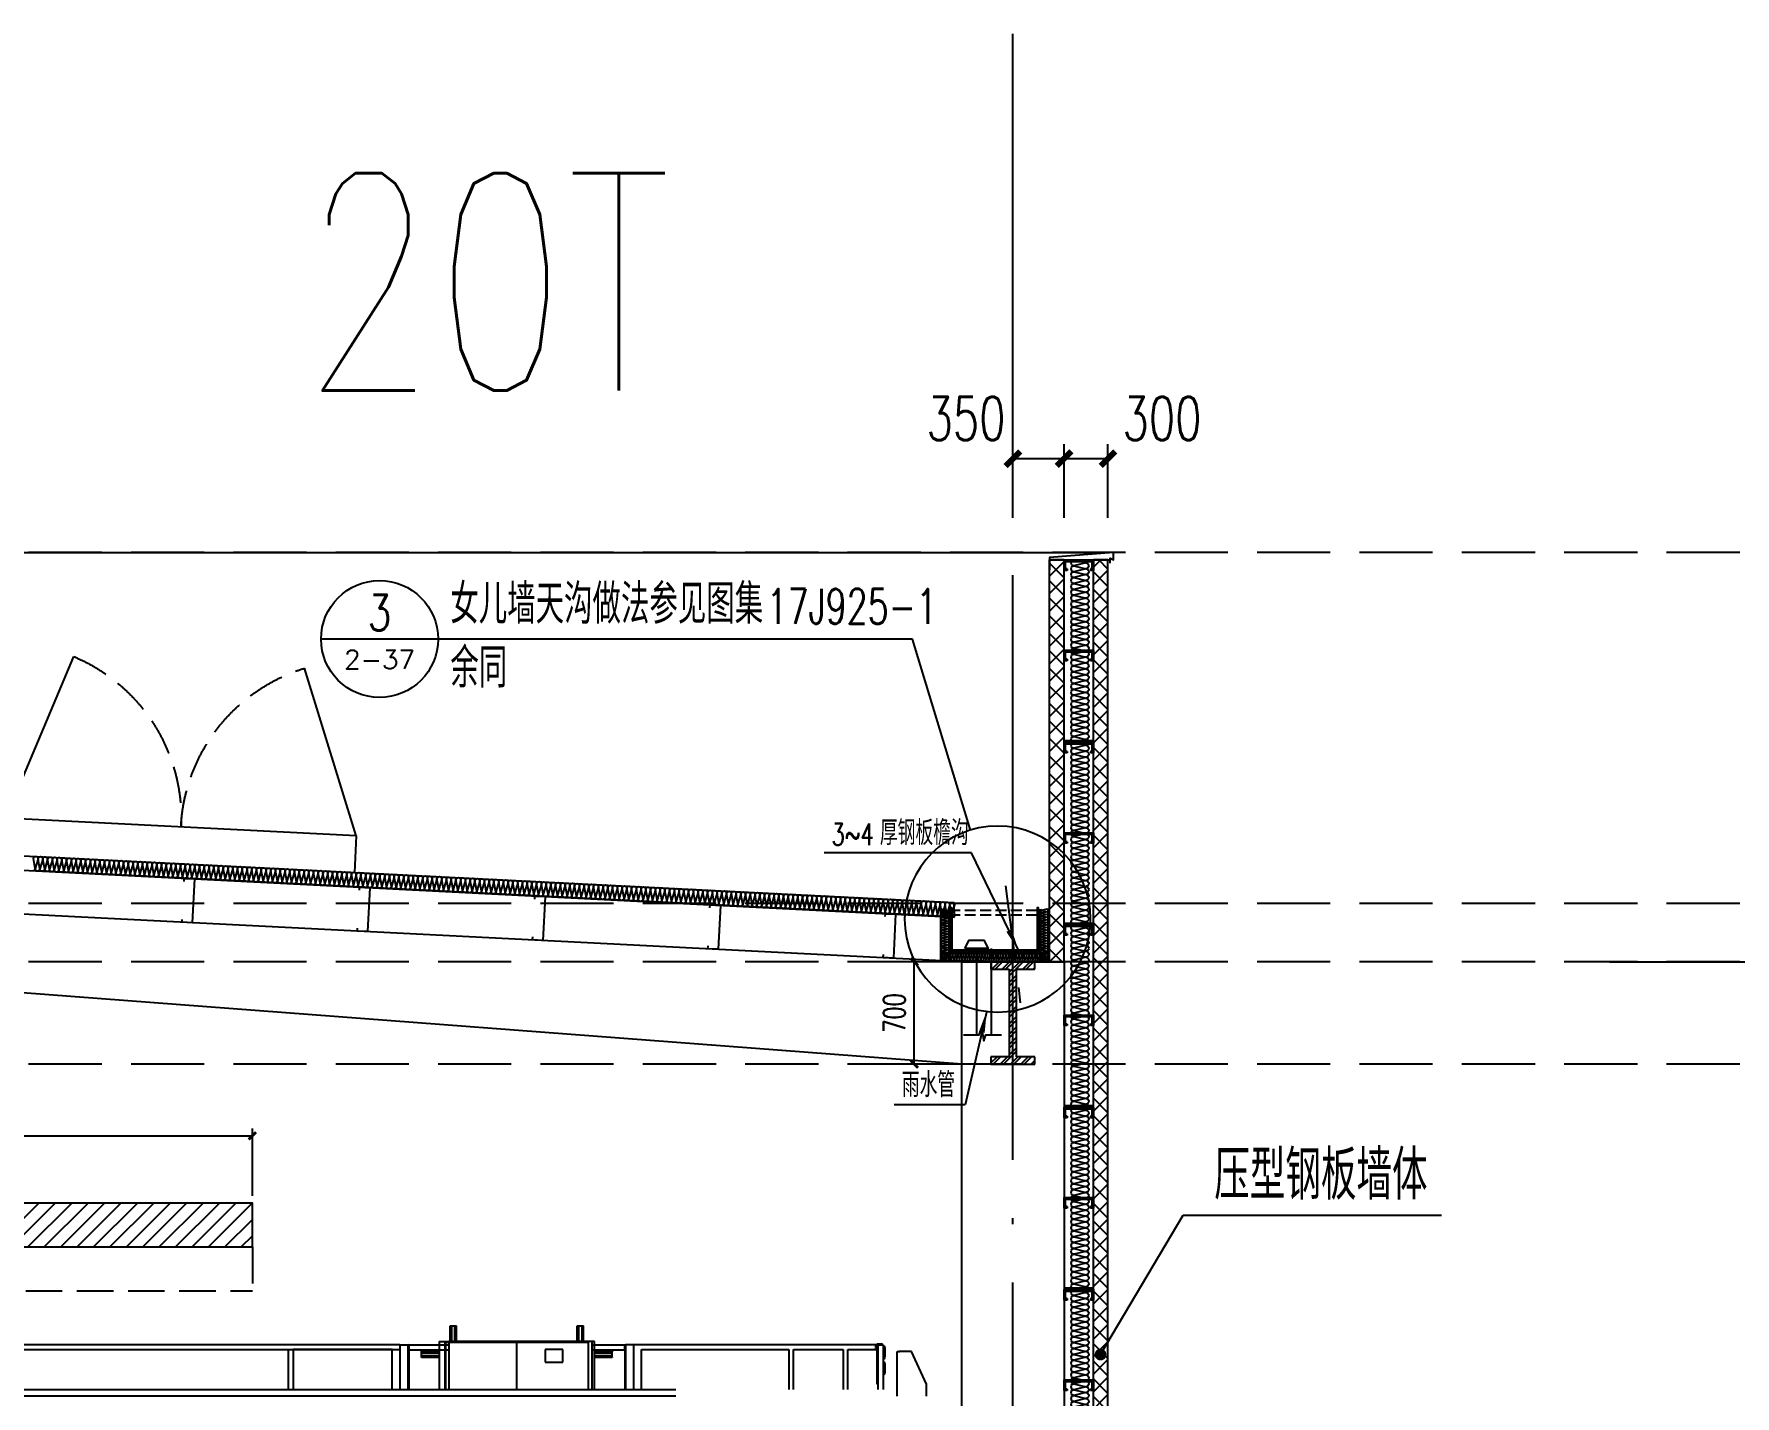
# Model space of a CAD drawing. Extents: x -1899985 to -450366, y 556196 to 2151267.
# Drawn here: x -1062088 to -1050458, y 580187 to 589505 of the extents above; entities that cross this region are included whole.
import ezdxf
from ezdxf.enums import TextEntityAlignment as Align

# ---------------------------------------------------------------- set-up
doc = ezdxf.new("R2010")
doc.units = 0
doc.header["$LTSCALE"] = 1000
doc.header["$MEASUREMENT"] = 0
for name, pattern in [('__DASH', [0.35, 0.25, -0.1]), ('DASH', [0.35, 0.25, -0.1]), ('DOTE', [2.42, 2, -0.2, 0.02, -0.2])]:
    doc.linetypes.add(name, pattern=pattern)
doc.layers.get('Defpoints').update_dxf_attribs({"color": 210})
for name, color, linetype in [('A-AXIS-DOTE', 14, 'DOTE'), ('A-AXIS-DP', 126, 'Continuous'), ('A-AXIS-SYMB', 3, 'Continuous'), ('A-HATCH-2', 251, 'Continuous'), ('A-LIN-V', 9, 'Continuous'), ('A-SFCE', 30, 'Continuous'), ('AS-COLN', 6, 'Continuous'), ('AS-WALL', 40, 'Continuous'), ('COLUMN', 9, 'Continuous'), ('DIM_LEAD', 3, 'Continuous'), ('DIM_SYMB', 3, 'Continuous'), ('PUB_HATCH', 8, 'Continuous'), ('PUB_TEXT', 7, 'Continuous'), ('S-SB', 21, 'Continuous'), ('建-墙-填充', 8, 'Continuous'), ('建-尺寸', 3, 'Continuous'), ('建-文字', 7, 'Continuous'), ('建-柱-钢', 9, 'Continuous')]:
    doc.layers.add(name, color=color, linetype=linetype)
doc.styles.add('_TCH_DIM', font='SIMPLEX', dxfattribs={"bigfont": 'GBCBIG'})
doc.styles.add('_TCH_DIM_T3', font='SIMPLEX', dxfattribs={"width": 0.705882, "bigfont": 'GBCBIG'})
doc.styles.add('A-DIM_T3', font='SIMPLEX', dxfattribs={"width": 0.705882, "bigfont": 'GBCBIG'})
doc.styles.add('A-STANDARD', font='SIMPLEX', dxfattribs={"bigfont": 'GBCBIG'})
doc.dimstyles.new('_TCH_ARCH&&100', dxfattribs={"dimtxt": 297.5, "dimasz": 100, "dimexe": 100, "dimexo": 100, "dimgap": 126.25, "dimtad": 1, "dimdec": 0, "dimzin": 0, "dimdsep": 46, "dimtxsty": '_TCH_DIM_T3', "dimblk": 'ARCHTICK', "dimcen": 0.09, "dimclrt": 7, "dimazin": 2, "dimtfac": 1, "dimtdec": 0, "dimtix": 1, "dimtmove": 2, "dimatfit": 3, "dimfxl": 0, "dimtolj": 1, "dimtzin": 0, "dimarcsym": 0})
doc.dimstyles.new('A-DIM&&50', dxfattribs={"dimtxt": 148.75, "dimasz": 50, "dimexe": 50, "dimexo": 50, "dimgap": 63.125, "dimtad": 1, "dimdec": 0, "dimzin": 0, "dimdsep": 46, "dimtxsty": 'A-DIM_T3', "dimblk": 'ARCHTICK', "dimcen": 0.09, "dimclrt": 7, "dimazin": 2, "dimtfac": 1, "dimtdec": 0, "dimtix": 1, "dimtmove": 2, "dimatfit": 3, "dimfxl": 0, "dimtolj": 1, "dimtzin": 0, "dimarcsym": 0})
pattern_1 = [(45, (60, 0), (-60.000061, 60.000061), []), (135, (60, 0), (-60.000061, -60.000061), [])]

# ---------------------------------------------------------------- blocks, each defined once
blk = doc.blocks.new('G$CBF9D2CED')
at = {"layer": '建-墙-填充'}
h = blk.add_hatch(dxfattribs=at)
h.set_pattern_fill('金属', color=256, scale=20, style=0)
h.set_pattern_definition([(45, (0, 0), (-35.3553, 35.3553), []), (45, (23.57, 0), (-35.3553, 35.3553), [])])
h.paths.add_polyline_path([(-150, 0), (-150, -50), (-25, -50), (-25, -650), (-150, -650), (-150, -700), (150, -700), (150, -650), (25, -650), (25, -50), (150, -50), (150, 0)])
at = {"layer": '建-柱-钢'}
for p, q in [((-150, 0), (-150, -50)), ((150, 0), (-150, 0)), ((150, -50), (150, 0)), ((-150, -50), (-25, -50)), ((-25, -50), (-25, -650)), ((25, -650), (25, -50)), ((25, -50), (150, -50)), ((-25, -650), (-150, -650)), ((-150, -650), (-150, -700)), ((150, -650), (25, -650)), ((150, -700), (150, -650)), ((-150, -700), (150, -700))]:
    blk.add_line(p, q, dxfattribs=at)
blk = doc.blocks.new('_ArchTick')
at = {"color": 0, "linetype": 'ByBlock', "const_width": 0.4}
blk.add_lwpolyline([(-0.5, -0.5), (0.5, 0.5)], dxfattribs=at)
blk = doc.blocks.new('*D485')
at = {"layer": 'Defpoints', "color": 0}
for p in [(-520, 2150), (-110, 2150), (-110, 2100)]:
    blk.add_point(p, dxfattribs=at)
at = {"layer": '建-尺寸', "color": 0, "lineweight": -2}
for p, q in [((-160, 2150), (-570, 2150)), ((-160, 2100), (-570, 2100)), ((-520, 2150), (-520, 2200)), ((-520, 2100), (-520, 2150)), ((-520, 2100), (-520, 2050))]:
    blk.add_line(p, q, dxfattribs=at)
at = {"layer": '建-尺寸', "color": 0, "lineweight": -2, "xscale": 50, "yscale": 50, "zscale": 50}
for p, rotation in [((-520, 2150), 270), ((-520, 2100), 90)]:
    blk.add_blockref('_ArchTick', p, dxfattribs=dict(at, rotation=rotation))
at = {"layer": '建-尺寸', "color": 7, "insert": (-657, 2125), "char_height": 148.8, "attachment_point": 5, "rotation": 90, "style": 'A-DIM_T3'}
blk.add_mtext('\\A1;50', dxfattribs=at)
blk = doc.blocks.new('*D486')
at = {"layer": 'Defpoints', "color": 0}
for p in [(-520, 2100), (-110, 2100), (-110, 300)]:
    blk.add_point(p, dxfattribs=at)
at = {"layer": '建-尺寸', "color": 0, "lineweight": -2}
for p, q in [((-160, 2100), (-570, 2100)), ((-520, 300), (-520, 2100)), ((-160, 300), (-570, 300))]:
    blk.add_line(p, q, dxfattribs=at)
at = {"layer": '建-尺寸', "color": 0, "lineweight": -2, "xscale": 50, "yscale": 50, "zscale": 50}
for p, rotation in [((-520, 2100), 90), ((-520, 300), 270)]:
    blk.add_blockref('_ArchTick', p, dxfattribs=dict(at, rotation=rotation))
at = {"layer": '建-尺寸', "color": 7, "insert": (-657, 1200), "char_height": 148.8, "attachment_point": 5, "rotation": 90, "style": 'A-DIM_T3'}
blk.add_mtext('\\A1;1800', dxfattribs=at)
blk = doc.blocks.new('*D487')
at = {"layer": 'Defpoints', "color": 0}
for p in [(-520, 300), (-110, 300), (-110, 0)]:
    blk.add_point(p, dxfattribs=at)
at = {"layer": '建-尺寸', "color": 0, "lineweight": -2}
for p, q in [((-520, 300), (-520, 350)), ((-160, 300), (-570, 300)), ((-520, 0), (-520, 300)), ((-160, 0), (-570, 0)), ((-520, 0), (-520, -50))]:
    blk.add_line(p, q, dxfattribs=at)
at = {"layer": '建-尺寸', "color": 0, "lineweight": -2, "xscale": 50, "yscale": 50, "zscale": 50}
for p, rotation in [((-520, 300), 270), ((-520, 0), 90)]:
    blk.add_blockref('_ArchTick', p, dxfattribs=dict(at, rotation=rotation))
at = {"layer": '建-尺寸', "color": 7, "insert": (-657, 150), "char_height": 148.8, "attachment_point": 5, "rotation": 90, "style": 'A-DIM_T3'}
blk.add_mtext('\\A1;300', dxfattribs=at)
blk = doc.blocks.new('*D488')
at = {"layer": 'Defpoints', "color": 0}
for p in [(3050, 1060), (-3050, 600), (3050, 600)]:
    blk.add_point(p, dxfattribs=at)
at = {"layer": '建-尺寸', "color": 0, "lineweight": -2}
for p, q in [((-3050, 650), (-3050, 1110)), ((-3050, 1060), (3050, 1060)), ((3050, 650), (3050, 1110))]:
    blk.add_line(p, q, dxfattribs=at)
at = {"layer": '建-尺寸', "color": 0, "lineweight": -2, "xscale": 50, "yscale": 50, "zscale": 50, "rotation": 180}
blk.add_blockref('_ArchTick', (-3050, 1060), dxfattribs=at)
at = {"layer": '建-尺寸', "color": 0, "lineweight": -2, "xscale": 50, "yscale": 50, "zscale": 50}
blk.add_blockref('_ArchTick', (3050, 1060), dxfattribs=at)
at = {"layer": '建-尺寸', "color": 7, "insert": (382, 1198), "char_height": 148.8, "attachment_point": 5, "style": 'A-DIM_T3'}
blk.add_mtext('\\A1;6100', dxfattribs=at)
blk = doc.blocks.new('CURVEPATTERNLIB$SYSLIB$岩棉板')
at = {"color": 0}
for p, q in [((0, -17), (12, -67)), ((12, -67), (24, -17))]:
    blk.add_line(p, q, dxfattribs=at)
for centre, start, end in [((12, -17), 0, 180), ((0, -67), 270, 0), ((24, -67), 180, 270)]:
    blk.add_arc(centre, 12, start, end, dxfattribs=at)
blk = doc.blocks.new('*D532')
at = {"layer": 'Defpoints', "color": 0}
for p in [(15826, 700), (16200, 700), (16200, 0)]:
    blk.add_point(p, dxfattribs=at)
at = {"layer": '建-尺寸', "color": 0, "lineweight": -2}
for p, q in [((16150, 700), (15776, 700)), ((15826, 0), (15826, 700)), ((16150, 0), (15776, 0))]:
    blk.add_line(p, q, dxfattribs=at)
at = {"layer": '建-尺寸', "color": 0, "lineweight": -2, "xscale": 50, "yscale": 50, "zscale": 50}
for p, rotation in [((15826, 700), 90), ((15826, 0), 270)]:
    blk.add_blockref('_ArchTick', p, dxfattribs=dict(at, rotation=rotation))
at = {"layer": '建-尺寸', "color": 7, "insert": (15689, 350), "char_height": 148.8, "attachment_point": 5, "rotation": 90, "style": 'A-DIM_T3'}
blk.add_mtext('\\A1;700', dxfattribs=at)
blk = doc.blocks.new('11')
at = {"layer": 'A-LIN-V', "color": 1}
for p, q in [((1604357, -75640), (1604368, -75640)), ((1604357, -75749), (1604357, -75640)), ((1604357, -75749), (1604357, -75640)), ((1604357, -75640), (1604368, -75640)), ((1604368, -75749), (1604368, -75640)), ((1604368, -75640), (1604389, -75640)), ((1604368, -75749), (1604368, -75640)), ((1604368, -75640), (1604389, -75640)), ((1604389, -75640), (1604400, -75640)), ((1604389, -75749), (1604389, -75640)), ((1604389, -75640), (1604400, -75640)), ((1604389, -75749), (1604389, -75640)), ((1604400, -75749), (1604400, -75640)), ((1604400, -75749), (1604400, -75640)), ((1605226, -75640), (1605237, -75640)), ((1605226, -75749), (1605226, -75640)), ((1605226, -75640), (1605237, -75640)), ((1605226, -75749), (1605226, -75640)), ((1605237, -75749), (1605237, -75640)), ((1605237, -75640), (1605259, -75640)), ((1605237, -75749), (1605237, -75640)), ((1605237, -75640), (1605259, -75640)), ((1605259, -75640), (1605270, -75640)), ((1605259, -75749), (1605259, -75640)), ((1605259, -75749), (1605259, -75640)), ((1605259, -75640), (1605270, -75640)), ((1605270, -75749), (1605270, -75640)), ((1605270, -75749), (1605270, -75640)), ((1604014, -75771), (1595896, -75771)), ((1598290, -75803), (1604014, -75803)), ((1603251, -76077), (1603251, -75803)), ((1603284, -75803), (1603284, -76077)), ((1603960, -75803), (1603284, -75803)), ((1603960, -76077), (1603960, -75803)), ((1604014, -75771), (1604014, -76077)), ((1604014, -75771), (1604069, -75771)), ((1604069, -75771), (1604069, -76077)), ((1604070, -75798), (1604070, -75778)), ((1604074, -75771), (1604348, -75771)), ((1604074, -75771), (1604074, -75778)), ((1604074, -75778), (1604074, -75798)), ((1604074, -75798), (1604074, -75806)), ((1604074, -75806), (1604074, -76077)), ((1604074, -75806), (1604348, -75806)), ((1604161, -75814), (1604282, -75814)), ((1604161, -75818), (1604161, -75814)), ((1604161, -75827), (1604161, -75818)), ((1604161, -75827), (1604282, -75827)), ((1604161, -75845), (1604161, -75827)), ((1604282, -75749), (1604324, -75749)), ((1604282, -75749), (1604282, -76077)), ((1604324, -76077), (1604324, -75749)), ((1604324, -75749), (1605302, -75749)), ((1604327, -75752), (1604812, -75752)), ((1604327, -76077), (1604327, -75752)), ((1605327, -75749), (1604348, -75749)), ((1604348, -75749), (1604348, -76077)), ((1604812, -75752), (1604812, -76077)), ((1604814, -75752), (1605300, -75752)), ((1604814, -76077), (1604814, -75752)), ((1605007, -75802), (1605007, -75889)), ((1605127, -75802), (1605007, -75802)), ((1605127, -75889), (1605127, -75802)), ((1605300, -75752), (1605300, -76077)), ((1605345, -75749), (1605302, -75749)), ((1605302, -75749), (1605302, -76077)), ((1605327, -75749), (1605327, -76077)), ((1605327, -75771), (1605552, -75771)), ((1605327, -75806), (1605552, -75806)), ((1605345, -76077), (1605345, -75749)), ((1605345, -75814), (1605465, -75814)), ((1605345, -75827), (1605465, -75827)), ((1605465, -75814), (1605465, -75818)), ((1605465, -75827), (1605465, -75818)), ((1605465, -75845), (1605465, -75827)), ((1605552, -75771), (1605552, -75778)), ((1605552, -75798), (1605552, -75778)), ((1605552, -75798), (1605552, -75806)), ((1605552, -75806), (1605552, -76077)), ((1605556, -75778), (1605556, -75798)), ((1605612, -75771), (1605558, -75771)), ((1605558, -76077), (1605558, -75771)), ((1607275, -75771), (1605612, -75771)), ((1605612, -75771), (1605612, -76077)), ((1605666, -76077), (1605666, -75803)), ((1605666, -75803), (1606672, -75803)), ((1606672, -75803), (1606672, -76077)), ((1606705, -76077), (1606705, -75803)), ((1606705, -75803), (1607045, -75803)), ((1607045, -75803), (1607045, -76077)), ((1607077, -76077), (1607077, -75803)), ((1607077, -75803), (1607277, -75803)), ((1607266, -75797), (1607266, -75795)), ((1607266, -75795), (1607272, -75795)), ((1607272, -75797), (1607266, -75797)), ((1607269, -75782), (1607269, -75778)), ((1607275, -75778), (1607269, -75778)), ((1607269, -75788), (1607269, -75782)), ((1607275, -75782), (1607269, -75782)), ((1607269, -75788), (1607269, -75789)), ((1607275, -75788), (1607269, -75788)), ((1607269, -75789), (1607275, -75789)), ((1607275, -75792), (1607275, -75770)), ((1607277, -75770), (1607277, -75792)), ((1607310, -75771), (1607277, -75771)), ((1607277, -76039), (1607277, -75774)), ((1607277, -75780), (1607277, -75780)), ((1607277, -75787), (1607277, -75787)), ((1607280, -75765), (1607307, -75765)), ((1607307, -75767), (1607280, -75767)), ((1607281, -75771), (1607307, -75771)), ((1607284, -75771), (1607317, -75771)), ((1607284, -76077), (1607284, -75771)), ((1607310, -75771), (1607310, -75770)), ((1607312, -75770), (1607312, -75771)), ((1607317, -75771), (1607312, -75771)), ((1607317, -75771), (1607317, -75771)), ((1607317, -75771), (1607317, -76077)), ((1607324, -75780), (1607317, -75780)), ((1607317, -75789), (1607331, -75789)), ((1607317, -75805), (1607331, -75805)), ((1607331, -75805), (1607317, -75805)), ((1607317, -75821), (1607331, -75821)), ((1607317, -75822), (1607331, -75822)), ((1607324, -75781), (1607324, -75780)), ((1607325, -75822), (1607325, -75821)), ((1607331, -75805), (1607331, -75789)), ((1607331, -75821), (1607331, -75805)), ((1607331, -75838), (1607331, -75822)), ((1607413, -75816), (1607430, -75816)), ((1607413, -76121), (1607413, -75816)), ((1607443, -75816), (1607425, -75816)), ((1607512, -75816), (1607430, -75816)), ((1607615, -76039), (1607512, -75816)), ((1604161, -75845), (1604282, -75845)), ((1604161, -75854), (1604161, -75845)), ((1604161, -75858), (1604161, -75854)), ((1604282, -75858), (1604161, -75858)), ((1605007, -75889), (1605127, -75889)), ((1605345, -75845), (1605465, -75845)), ((1605465, -75858), (1605345, -75858)), ((1605465, -75854), (1605465, -75845)), ((1605465, -75854), (1605465, -75858)), ((1607331, -75838), (1607317, -75838)), ((1607317, -75838), (1607331, -75838)), ((1607317, -75853), (1607331, -75853)), ((1607317, -75857), (1607330, -75857)), ((1607317, -75898), (1607331, -75898)), ((1607331, -75914), (1607317, -75914)), ((1607317, -75914), (1607331, -75914)), ((1607317, -75929), (1607331, -75929)), ((1607317, -75931), (1607331, -75931)), ((1607317, -75946), (1607331, -75946)), ((1607331, -75946), (1607317, -75946)), ((1607325, -75857), (1607325, -75853)), ((1607325, -75931), (1607325, -75929)), ((1607331, -75853), (1607331, -75838)), ((1607331, -75914), (1607331, -75898)), ((1607331, -75929), (1607331, -75914)), ((1607331, -75946), (1607331, -75931)), ((1607331, -75962), (1607331, -75946)), ((1607284, -76043), (1607281, -76043)), ((1607317, -75962), (1607331, -75962)), ((1607317, -75965), (1607330, -75965)), ((1607325, -75965), (1607325, -75962)), ((1607615, -76121), (1607615, -76039)), ((1592562, -76077), (1605900, -76077)), ((1605900, -76121), (1598840, -76121))]:
    blk.add_line(p, q, dxfattribs=at)
for centre, radius, start, end in [((1604066, -75778), 7.61, 0, 73.3984), ((1604066, -75778), 3.8, 360, 55.1501), ((1604066, -75798), 7.61, 286.6015, 360), ((1604066, -75798), 3.8, 304.8499, 360), ((1605560, -75778), 7.61, 106.6015, 180), ((1605560, -75798), 7.61, 180, 253.3984), ((1605560, -75778), 3.8, 124.8499, 180), ((1605560, -75798), 3.8, 180, 235.1501), ((1607272, -75792), 3.26, 270, 360), ((1607272, -75792), 5.43, 270, 360), ((1607280, -75770), 5.43, 90, 180), ((1607280, -75770), 3.26, 90, 180), ((1607281, -75774), 3.26, 90, 180), ((1607307, -75770), 5.43, 360, 90), ((1607307, -75770), 3.26, 360, 90), ((1607307, -75774), 3.26, 89.4504, 90), ((1607321, -75789), 8.7, 0, 119.998), ((1607321, -75857), 8.7, 240.002, 0), ((1607321, -75898), 8.7, 0, 119.9981), ((1607281, -76039), 3.26, 180, 270), ((1607321, -75965), 8.7, 240.0019, 0)]:
    blk.add_arc(centre, radius, start, end, dxfattribs=at)
blk = doc.blocks.new('23423wer')
at = {"layer": 'S-SB', "xscale": 0.735970624901321, "yscale": 0.735970624901321, "zscale": 0.735970624901321}
blk.add_blockref('11', (-2850596.9, 597906.1), dxfattribs=at)
at = {"color": 1, "linetype": 'DASH', "style": 'A-STANDARD', "width": 0.705882}
blk.add_text('20T', height=1094.76, dxfattribs=at).set_placement((-1670578.3, 546945.3))
blk = doc.blocks.new('G$C59B9C3A2')
at = {"layer": 'A-LIN-V'}
blk.add_lwpolyline([(79, -17), (-334, -17)], dxfattribs=at)
at = {"layer": 'AS-WALL'}
blk.add_lwpolyline([(-334, -38), (-334, -5), (-358, -17), (-358, 33), (79, 0), (79, -84)], dxfattribs=at)
blk = doc.blocks.new('CURVEPATTERNLIB$SYSLIB$防水材料1')
at = {"layer": 'PUB_HATCH'}
h = blk.add_hatch(dxfattribs=at)
h.set_pattern_fill('ANSI31', color=256, scale=10, angle=90, style=0)
h.set_pattern_definition([(45, (-196995.837, -685381.036), (11.22532015, -11.22532015), [])])
h.paths.add_polyline_path([(35, 0), (0, 0), (0, -100), (35, -100), (35, -90), (30, -90), (30, -95), (5, -95), (5, -5), (30, -5), (30, -10), (35, -10)])
h = blk.add_hatch(dxfattribs=at)
h.set_pattern_fill('ANSI31', color=256, scale=10, angle=90, style=0)
h.set_pattern_definition([(45, (-196695.837, -685381.036), (11.22532015, -11.22532015), [])])
h.paths.add_polyline_path([(335, 0), (300, 0), (300, -100), (335, -100), (335, -90), (330, -90), (330, -95), (305, -95), (305, -5), (330, -5), (330, -10), (335, -10)])
at = {"layer": 'A-LIN-V', "extrusion": (-3.26108e-18, 2.41725e-31, -1)}
blk.add_line((600, 0), (600, -100), dxfattribs=at)
at = {"layer": 'A-LIN-V'}
for p, q in [((30, -10), (35, -10)), ((330, -10), (335, -10)), ((30, -90), (35, -90)), ((330, -90), (335, -90))]:
    blk.add_line(p, q, dxfattribs=at)
at = {"layer": 'A-LIN-V', "extrusion": (-3.26108e-18, 2.41725e-31, -1)}
for points in [[(-35, -10), (-35, 0), (0, 0), (0, -100), (-35, -100), (-35, -90)], [(-335, -10), (-335, 0), (-300, 0), (-300, -100), (-335, -100), (-335, -90)], [(-30, -10), (-30, -5), (-5, -5), (-5, -95), (-30, -95), (-30, -90)], [(-330, -10), (-330, -5), (-305, -5), (-305, -95), (-330, -95), (-330, -90)]]:
    blk.add_lwpolyline(points, dxfattribs=at)
at = {"layer": 'A-LIN-V', "xscale": 0.8142221102150538, "yscale": 0.8108108108108109, "zscale": 0.8142221102150538}
for p in [(0, -20.1), (19.5, -20.1), (39.1, -20.1), (58.6, -20.1), (78.2, -20.1), (97.7, -20.1), (117.2, -20.1), (136.8, -20.1), (156.3, -20.1), (175.9, -20.1), (195.4, -20.1), (215, -20.1), (234.5, -20.1), (254, -20.1), (273.6, -20.1), (293.1, -20.1), (312.7, -20.1), (332.2, -20.1), (351.7, -20.1), (371.3, -20.1), (390.8, -20.1), (410.4, -20.1), (429.9, -20.1), (449.5, -20.1), (469, -20.1), (488.5, -20.1), (508.1, -20.1), (527.6, -20.1), (547.2, -20.1), (566.7, -20.1), (586.2, -20.1)]:
    blk.add_blockref('CURVEPATTERNLIB$SYSLIB$岩棉板', p, dxfattribs=at)
blk = doc.blocks.new('w42342343')
at = {"layer": 'PUB_HATCH'}
h = blk.add_hatch(dxfattribs=at)
h.set_pattern_fill('多孔材料', color=256, scale=30, style=0)
h.set_pattern_definition(pattern_1)
h.paths.add_polyline_path([(-1138445, 573427), (-1138445, 585907), (-1138545, 585907), (-1138545, 573427)])
h = blk.add_hatch(dxfattribs=at)
h.set_pattern_fill('多孔材料', color=256, scale=30, style=0)
h.set_pattern_definition(pattern_1)
h.paths.add_polyline_path([(-1138145, 583157), (-1138145, 585907), (-1138245, 585907), (-1138245, 583157)])
at = {"layer": 'AS-WALL'}
for p, q in [((-1138545, 573427), (-1138545, 585907)), ((-1138545, 585907), (-1138445, 585907)), ((-1138445, 573427), (-1138445, 585907)), ((-1138245, 583157), (-1138245, 585907)), ((-1138245, 585907), (-1138145, 585907)), ((-1138145, 583157), (-1138145, 585907)), ((-1138245, 583157), (-1138145, 583157))]:
    blk.add_line(p, q, dxfattribs=at)
at = {"layer": 'COLUMN'}
blk.add_lwpolyline([(-1138245, 582457), (-1138245, 568257)], dxfattribs=at)
at = {"layer": 'A-HATCH-2', "xscale": 2.060149600194392, "yscale": 1.999999999990687, "zscale": 1.999999999990687, "rotation": 269.9999999985291}
for p in [(-1138245, 585907), (-1138245, 584659), (-1138245, 583411), (-1138245, 582163), (-1138245, 580915)]:
    blk.add_blockref('CURVEPATTERNLIB$SYSLIB$防水材料1', p, dxfattribs=at)
at = {"layer": 'A-LIN-V'}
blk.add_blockref('G$C59B9C3A2', (-1138225, 585924), dxfattribs=at)
blk = doc.blocks.new('$LinePat$岩棉板')
at = {"color": 0}
for p, q in [((0, -17), (12, -67)), ((12, -67), (24, -17))]:
    blk.add_line(p, q, dxfattribs=at)
for points in [[(24, -1.5), (0, -1.5)], [(24, -84), (0, -84)]]:
    blk.add_lwpolyline(points)
for centre, start, end in [((12, -17), 0, 180), ((0, -67), 270, 0), ((24, -67), 180, 270)]:
    blk.add_arc(centre, 12, start, end, dxfattribs=at)
blk = doc.blocks.new('N53456')
at = {"layer": 'A-LIN-V'}
h = blk.add_hatch(dxfattribs=at)
h.set_pattern_fill('金属', color=256, scale=10)
h.set_pattern_definition([(45, (350, 0), (-17.67766953, 17.67766953), []), (45, (361.785, 0), (-17.67766953, 17.67766953), [])])
h.paths.add_polyline_path([(1161309, -3405469), (1161299, -3405469), (1161299, -3405769), (1161899, -3405769), (1161899, -3405469), (1161889, -3405469), (1161889, -3405759), (1161309, -3405759)])
at = {"layer": 'A-AXIS-DOTE', "linetype": '__DASH', "ltscale": 2}
blk.add_line((1161674, -3405320), (1161774, -3406120), dxfattribs=at)
at = {"layer": 'A-LIN-V'}
for points in [[(1161309, -3405469), (1161299, -3405469), (1161299, -3405769), (1161899, -3405769), (1161899, -3405469), (1161889, -3405469), (1161889, -3405469), (1161889, -3405469), (1161889, -3405759), (1161309, -3405759), (1161309, -3405469)], [(1161394, -3405749), (1161424, -3405690), (1161524, -3405690), (1161554, -3405749), (1161394, -3405749)], [(1161474, -3405749), (1161474, -3406338)], [(1161574, -3405749), (1161574, -3406338)]]:
    blk.add_lwpolyline(points, dxfattribs=at)
at = {"layer": 'A-LIN-V', "linetype": 'DASH', "ltscale": 0.3}
for points in [[(1161889, -3405489), (1161309, -3405489)], [(1161889, -3405519), (1161309, -3405519)]]:
    blk.add_lwpolyline(points, dxfattribs=at)
at = {"layer": 'DIM_LEAD'}
for p, q in [((1161440, -3405093), (1160432, -3405093)), ((1161762, -3405760), (1161440, -3405093)), ((1161545, -3406175), (1161397, -3406817)), ((1161397, -3406817), (1160912, -3406817))]:
    blk.add_line(p, q, dxfattribs=at)
for points in [[(1161762, -3405760, 0, 40, 0), (1161697, -3405625, 0, 0, 0)], [(1161545, -3406175, 0, 40, 0), (1161511, -3406321, 0, 0, 0)]]:
    blk.add_lwpolyline(points, format="xyseb", dxfattribs=at)
at = {"layer": 'DIM_SYMB'}
blk.add_lwpolyline([(1161386, -3406338), (1161494, -3406338), (1161509, -3406296), (1161524, -3406380), (1161539, -3406338), (1161646, -3406338)], dxfattribs=at)
at = {"layer": 'A-LIN-V', "yscale": 0.7272727272727273, "zscale": 0.7272727272727273}
for p, xscale, rotation in [((1161229, -3405479), -0.7499999999999999, 90), ((1161229, -3405497), -0.7499999999999999, 90), ((1161229, -3405515), -0.7499999999999999, 90), ((1161229, -3405533), -0.7499999999999999, 90), ((1161229, -3405551), -0.7499999999999999, 90), ((1161969, -3405479), 0.7499999999999999, 270), ((1161969, -3405497), 0.7499999999999999, 270), ((1161969, -3405515), 0.7499999999999999, 270), ((1161969, -3405533), 0.7499999999999999, 270), ((1161969, -3405551), 0.7499999999999999, 270), ((1161229, -3405569), -0.7499999999999999, 90), ((1161229, -3405587), -0.7499999999999999, 90), ((1161229, -3405605), -0.7499999999999999, 90), ((1161229, -3405623), -0.7499999999999999, 90), ((1161229, -3405641), -0.7499999999999999, 90), ((1161229, -3405659), -0.7499999999999999, 90), ((1161969, -3405569), 0.7499999999999999, 270), ((1161969, -3405587), 0.7499999999999999, 270), ((1161969, -3405605), 0.7499999999999999, 270), ((1161969, -3405623), 0.7499999999999999, 270), ((1161969, -3405641), 0.7499999999999999, 270), ((1161969, -3405659), 0.7499999999999999, 270), ((1161229, -3405839), -0.7682291666666666, 180), ((1161229, -3405677), -0.7499999999999999, 90), ((1161229, -3405695), -0.7499999999999999, 90), ((1161229, -3405713), -0.7499999999999999, 90), ((1161229, -3405731), -0.7499999999999999, 90), ((1161229, -3405749), -0.7499999999999999, 90), ((1161229, -3405767), -0.7499999999999999, 90), ((1161247, -3405839), -0.7682291666666666, 180), ((1161265, -3405839), -0.7682291666666666, 180), ((1161284, -3405839), -0.7682291666666666, 180), ((1161302, -3405839), -0.7682291666666666, 180), ((1161321, -3405839), -0.7682291666666666, 180), ((1161339, -3405839), -0.7682291666666666, 180), ((1161358, -3405839), -0.7682291666666666, 180), ((1161376, -3405839), -0.7682291666666666, 180), ((1161395, -3405839), -0.7682291666666666, 180), ((1161413, -3405839), -0.7682291666666666, 180), ((1161431, -3405839), -0.7682291666666666, 180), ((1161450, -3405839), -0.7682291666666666, 180), ((1161468, -3405839), -0.7682291666666666, 180), ((1161487, -3405839), -0.7682291666666666, 180), ((1161505, -3405839), -0.7682291666666666, 180), ((1161541, -3405839), 0.7416666666666667, 180), ((1161559, -3405839), 0.7416666666666667, 180), ((1161577, -3405839), 0.7416666666666667, 180), ((1161595, -3405839), 0.7416666666666667, 180), ((1161613, -3405839), 0.7416666666666667, 180), ((1161630, -3405839), 0.7416666666666667, 180), ((1161648, -3405839), 0.7416666666666667, 180), ((1161666, -3405839), 0.7416666666666667, 180), ((1161684, -3405839), 0.7416666666666667, 180), ((1161702, -3405839), 0.7416666666666667, 180), ((1161719, -3405839), 0.7416666666666667, 180), ((1161737, -3405839), 0.7416666666666667, 180), ((1161755, -3405839), 0.7416666666666667, 180), ((1161773, -3405839), 0.7416666666666667, 180), ((1161791, -3405839), 0.7416666666666667, 180), ((1161808, -3405839), 0.7416666666666667, 180), ((1161826, -3405839), 0.7416666666666667, 180), ((1161844, -3405839), 0.7416666666666667, 180), ((1161862, -3405839), 0.7416666666666667, 180), ((1161880, -3405839), 0.7416666666666667, 180), ((1161897, -3405839), 0.7416666666666667, 180), ((1161915, -3405839), 0.7416666666666667, 180), ((1161969, -3405677), 0.7499999999999999, 270), ((1161969, -3405695), 0.7499999999999999, 270), ((1161969, -3405713), 0.7499999999999999, 270), ((1161969, -3405731), 0.7499999999999999, 270), ((1161969, -3405749), 0.7499999999999999, 270), ((1161969, -3405767), 0.7499999999999999, 270), ((1161933, -3405839), 0.7416666666666667, 180), ((1161951, -3405839), 0.7416666666666667, 180), ((1161969, -3405839), 0.7416666666666667, 180), ((1161229, -3405785), -0.7499999999999999, 90), ((1161229, -3405803), -0.7499999999999999, 90), ((1161229, -3405821), -0.7499999999999999, 90), ((1161969, -3405785), 0.7499999999999999, 270), ((1161969, -3405803), 0.7499999999999999, 270), ((1161969, -3405821), 0.7499999999999999, 270)]:
    blk.add_blockref('$LinePat$岩棉板', p, dxfattribs=dict(at, xscale=xscale, rotation=rotation))
at = {"layer": 'PUB_TEXT', "style": '_TCH_DIM', "width": 0.705882}
blk.add_text('3~4', height=148.8, dxfattribs=at).set_placement((1160484, -3405041))
at = {"layer": 'PUB_TEXT', "style": '_TCH_DIM'}
for s, p in [('厚钢板檐沟', (1160814, -3405041)), ('雨水管', (1160964, -3406765))]:
    blk.add_text(s, height=168.8, dxfattribs=at).set_placement(p)
blk = doc.blocks.new('*D539')
at = {"layer": 'Defpoints', "color": 0}
for p in [(-1772730, 580856), (-1772720, 580546), (-1775119, 580472)]:
    blk.add_point(p, dxfattribs=at)
at = {"layer": '建-尺寸', "color": 0, "lineweight": -2}
for p, q in [((-1775121, 580522), (-1775130, 580832)), ((-1775129, 580782), (-1772730, 580856)), ((-1772722, 580596), (-1772731, 580906))]:
    blk.add_line(p, q, dxfattribs=at)
at = {"layer": '建-尺寸', "color": 0, "lineweight": -2, "xscale": 50, "yscale": 50, "zscale": 50}
for p, rotation in [((-1772730, 580856), 1.775699479531219), ((-1775129, 580782), 181.7756994795312)]:
    blk.add_blockref('_ArchTick', p, dxfattribs=dict(at, rotation=rotation))
at = {"layer": '建-尺寸', "color": 7, "insert": (-1773934, 580956), "char_height": 148.8, "attachment_point": 5, "rotation": 1.7757, "style": 'A-DIM_T3'}
blk.add_mtext('\\A1;2400', dxfattribs=at)
blk = doc.blocks.new('*D403')
at = {"layer": 'A-AXIS-DP', "color": 0, "lineweight": -2}
for p, q in [((-1055045, 586195), (-1055045, 586700)), ((-1054745, 586195), (-1054745, 586700)), ((-1055045, 586600), (-1054745, 586600))]:
    blk.add_line(p, q, dxfattribs=at)
at = {"layer": 'Defpoints', "color": 0}
for p in [(-1054745, 586600), (-1055045, 586095), (-1054745, 586095)]:
    blk.add_point(p, dxfattribs=at)
at = {"layer": 'A-AXIS-DP', "color": 0, "lineweight": -2, "xscale": 100, "yscale": 100, "zscale": 100, "rotation": 180}
blk.add_blockref('_ArchTick', (-1055045, 586600), dxfattribs=at)
at = {"layer": 'A-AXIS-DP', "color": 0, "lineweight": -2, "xscale": 100, "yscale": 100, "zscale": 100}
blk.add_blockref('_ArchTick', (-1054745, 586600), dxfattribs=at)
at = {"layer": 'A-AXIS-DP', "color": 7, "insert": (-1054375, 586875), "char_height": 297.5, "attachment_point": 5, "style": '_TCH_DIM_T3'}
blk.add_mtext('\\A1;300', dxfattribs=at)
blk = doc.blocks.new('*D404')
at = {"layer": 'A-AXIS-DP', "color": 0, "lineweight": -2}
for p, q in [((-1055395, 586195), (-1055395, 586700)), ((-1055045, 586195), (-1055045, 586700)), ((-1055395, 586600), (-1055045, 586600))]:
    blk.add_line(p, q, dxfattribs=at)
at = {"layer": 'Defpoints', "color": 0}
for p in [(-1055045, 586600), (-1055395, 586095), (-1055045, 586095)]:
    blk.add_point(p, dxfattribs=at)
at = {"layer": 'A-AXIS-DP', "color": 0, "lineweight": -2, "xscale": 100, "yscale": 100, "zscale": 100, "rotation": 180}
blk.add_blockref('_ArchTick', (-1055395, 586600), dxfattribs=at)
at = {"layer": 'A-AXIS-DP', "color": 0, "lineweight": -2, "xscale": 100, "yscale": 100, "zscale": 100}
blk.add_blockref('_ArchTick', (-1055045, 586600), dxfattribs=at)
at = {"layer": 'A-AXIS-DP', "color": 7, "insert": (-1055715, 586875), "char_height": 297.5, "attachment_point": 5, "style": '_TCH_DIM_T3'}
blk.add_mtext('\\A1;350', dxfattribs=at)
blk = doc.blocks.new('*D436')
at = {"layer": 'A-AXIS-DP', "color": 0, "lineweight": -2}
for p, q in [((-1051315, 583157), (-1049178, 583157)), ((-1049278, 573257), (-1049278, 583157)), ((-1051315, 573257), (-1049178, 573257))]:
    blk.add_line(p, q, dxfattribs=at)
at = {"layer": 'Defpoints', "color": 0}
for p in [(-1051415, 583157), (-1049278, 583157), (-1051415, 573257)]:
    blk.add_point(p, dxfattribs=at)
at = {"layer": 'A-AXIS-DP', "color": 0, "lineweight": -2, "xscale": 100, "yscale": 100, "zscale": 100}
for p, rotation in [((-1049278, 583157), 90), ((-1049278, 573257), 270)]:
    blk.add_blockref('_ArchTick', p, dxfattribs=dict(at, rotation=rotation))
at = {"layer": 'A-AXIS-DP', "color": 7, "insert": (-1049553, 578207), "char_height": 297.5, "attachment_point": 5, "rotation": 90, "style": '_TCH_DIM_T3'}
blk.add_mtext('\\A1;9900', dxfattribs=at)
blk = doc.blocks.new('G$C2C10B007')
at = {"layer": 'A-LIN-V'}
h = blk.add_hatch(dxfattribs=at)
h.set_pattern_fill('ANSI31', color=252, scale=50)
h.set_pattern_definition([(45, (0, 400), (-56.1266, 56.1266), [])])
h.paths.add_polyline_path([(-150, 600), (-3050, 600), (-3050, 300), (3050, 300), (3050, 600), (150, 600), (150, 2100), (-150, 2100)])
at = {"layer": 'A-AXIS-DOTE', "linetype": '__DASH', "ltscale": 2}
blk.add_lwpolyline([(0, 2100), (0, 100)], dxfattribs=at)
at = {"layer": 'A-LIN-V'}
blk.add_lwpolyline([(-150, 600), (-3050, 600), (-3050, 300), (3050, 300), (3050, 600), (150, 600), (150, 2100), (-150, 2100), (-150, 600)], dxfattribs=at)
at = {"layer": 'A-SFCE', "linetype": 'DASH'}
for p, q in [((-3050, 300), (-3050, 0)), ((3050, 300), (3050, 0)), ((-3050, 0), (3050, 0))]:
    blk.add_line(p, q, dxfattribs=at)
at = {"layer": '建-文字', "style": 'A-STANDARD'}
blk.add_text('工业风扇', height=337.59, dxfattribs=at).set_placement((210.4, 722.5))
at = {"layer": '建-尺寸'}
for p1, p2, picture, middle in [((-110, 2100), (-110, 2150), '*D485', (-657.1, 2125)), ((-110, 300), (-110, 2100), '*D486', (-657.1, 1200)), ((-110, 0), (-110, 300), '*D487', (-657.1, 150))]:
    dim = blk.add_aligned_dim(p1=p1, p2=p2, distance=409.6, dimstyle='A-DIM&&50', dxfattribs=at)
    dim.commit()
    dim.dimension.update_dxf_attribs({"geometry": picture, "text_midpoint": middle})
dim = blk.add_linear_dim(base=(3050, 1060.2), p1=(-3050, 600), p2=(3050, 600), angle=0, dimstyle='A-DIM&&50', dxfattribs=at)
dim.commit()
dim.dimension.update_dxf_attribs({"geometry": '*D488', "text_midpoint": (382.4, 1197.7), "dimtype": 161})
blk = doc.blocks.new('55555')
at = {"layer": 'A-LIN-V', "color": 4}
for p, q in [((16150, 700), (8250, 1100)), ((16150, 0), (8250, 600))]:
    blk.add_line(p, q, dxfattribs=at)
at = {"layer": 'A-LIN-V'}
for points in [[(10833.4, 1250.4), (10834.4, 1270.3), (10904.3, 1266.8), (10889.2, 967.2), (10819.3, 970.7), (10820.3, 990.7)], [(12031.9, 1190.1), (12032.9, 1210), (12102.8, 1206.5), (12087.7, 906.9), (12017.8, 910.4), (12018.8, 930.4)], [(13230.3, 1129.8), (13231.4, 1149.7), (13301.3, 1146.2), (13286.2, 846.6), (13216.3, 850.1), (13217.3, 870.1)], [(14428.8, 1069.5), (14429.8, 1089.4), (14499.7, 1085.9), (14484.7, 786.3), (14414.8, 789.8), (14415.8, 809.8)], [(15627.3, 1009.2), (15628.3, 1029.1), (15698.2, 1025.6), (15683.2, 726), (15613.2, 729.5), (15614.3, 749.5)]]:
    blk.add_lwpolyline(points, dxfattribs=at)
at = {"layer": 'AS-COLN'}
for p, q in [((8250, 1500.5), (16098.9, 1105.6)), ((8250, 1400.4), (16099.9, 1005.4)), ((16099.9, 1005.4), (16098.9, 1105.6))]:
    blk.add_line(p, q, dxfattribs=at)
at = {"layer": 'COLUMN'}
blk.add_lwpolyline([(16850, 700), (16850, -14200), (16150, -14200), (16150, 700)], close=True, dxfattribs=at)
at = {"layer": 'A-HATCH-2', "xscale": -1.354458951392196, "yscale": 1.351351351351351, "zscale": 1.351351351351351, "rotation": 357.1196224471509}
for p in [(9835.9, 1427.7), (9868.4, 1426.1), (9900.8, 1424.5), (9933.3, 1422.8), (9965.8, 1421.2), (9998.2, 1419.6), (10030.7, 1417.9), (10063.2, 1416.3), (10095.6, 1414.7), (10128.1, 1413), (10160.6, 1411.4), (10193, 1409.8), (10225.5, 1408.1), (10258, 1406.5), (10290.4, 1404.9), (10322.9, 1403.2), (10355.4, 1401.6), (10387.8, 1400), (10420.3, 1398.3), (10452.8, 1396.7), (10485.2, 1395.1), (10517.7, 1393.4), (10550.2, 1391.8), (10582.6, 1390.1), (10615.1, 1388.5), (10647.6, 1386.9), (10680, 1385.2), (10712.5, 1383.6), (10745, 1382), (10777.4, 1380.3), (10809.9, 1378.7), (10842.4, 1377.1), (10874.8, 1375.4), (10907.3, 1373.8), (10939.8, 1372.2), (10972.2, 1370.5), (11004.7, 1368.9), (11037.2, 1367.3), (11069.6, 1365.6), (11102.1, 1364), (11134.6, 1362.4), (11167, 1360.7), (11199.5, 1359.1), (11231.9, 1357.5), (11264.4, 1355.8), (11296.9, 1354.2), (11329.3, 1352.6), (11361.8, 1350.9), (11394.3, 1349.3), (11426.7, 1347.7), (11459.2, 1346), (11491.7, 1344.4), (11524.1, 1342.8), (11556.6, 1341.1), (11589.1, 1339.5), (11621.5, 1337.9), (11654, 1336.2), (11686.5, 1334.6), (11718.9, 1333), (11751.4, 1331.3), (11783.9, 1329.7), (11816.3, 1328.1), (11848.8, 1326.4), (11881.3, 1324.8), (11913.7, 1323.2), (11946.2, 1321.5), (11978.7, 1319.9), (12011.1, 1318.3), (12043.6, 1316.6), (12076.1, 1315), (12108.5, 1313.4), (12141, 1311.7), (12173.5, 1310.1), (12205.9, 1308.5), (12238.4, 1306.8), (12270.9, 1305.2), (12303.3, 1303.6), (12335.8, 1301.9), (12368.3, 1300.3), (12400.7, 1298.7), (12433.2, 1297), (12465.7, 1295.4), (12498.1, 1293.8), (12530.6, 1292.1), (12563.1, 1290.5), (12595.5, 1288.9), (12628, 1287.2), (12660.5, 1285.6), (12692.9, 1284), (12725.4, 1282.3), (12757.8, 1280.7), (12790.3, 1279.1), (12822.8, 1277.4), (12855.2, 1275.8), (12887.7, 1274.2), (12920.2, 1272.5), (12952.6, 1270.9), (12985.1, 1269.3), (13017.6, 1267.6), (13050, 1266), (13082.5, 1264.4), (13115, 1262.7), (13147.4, 1261.1), (13179.9, 1259.5), (13212.4, 1257.8), (13244.8, 1256.2), (13277.3, 1254.6), (13309.8, 1252.9), (13342.2, 1251.3), (13374.7, 1249.7), (13407.2, 1248), (13439.6, 1246.4), (13472.1, 1244.8), (13504.6, 1243.1), (13537, 1241.5), (13569.5, 1239.9), (13602, 1238.2), (13634.4, 1236.6), (13666.9, 1235), (13699.4, 1233.3), (13731.8, 1231.7), (13764.3, 1230.1), (13796.8, 1228.4), (13829.2, 1226.8), (13861.7, 1225.2), (13894.2, 1223.5), (13926.6, 1221.9), (13959.1, 1220.3), (13991.6, 1218.6), (14024, 1217), (14056.5, 1215.4), (14089, 1213.7), (14121.4, 1212.1), (14153.9, 1210.5), (14186.4, 1208.8), (14218.8, 1207.2), (14251.3, 1205.6), (14283.7, 1203.9), (14316.2, 1202.3), (14348.7, 1200.7), (14381.1, 1199), (14413.6, 1197.4), (14446.1, 1195.8), (14478.5, 1194.1), (14511, 1192.5), (14543.5, 1190.9), (14575.9, 1189.2), (14608.4, 1187.6), (14640.9, 1186), (14673.3, 1184.3), (14705.8, 1182.7), (14738.3, 1181.1), (14770.7, 1179.4), (14803.2, 1177.8), (14835.7, 1176.2), (14868.1, 1174.5), (14900.6, 1172.9), (14933.1, 1171.3), (14965.5, 1169.6), (14998, 1168), (15030.5, 1166.4), (15062.9, 1164.7), (15095.4, 1163.1), (15127.9, 1161.5), (15160.3, 1159.8), (15192.8, 1158.2), (15225.3, 1156.6), (15257.7, 1154.9), (15290.2, 1153.3), (15322.7, 1151.7), (15355.1, 1150), (15387.6, 1148.4), (15420.1, 1146.8), (15452.5, 1145.1), (15485, 1143.5), (15517.5, 1141.9), (15549.9, 1140.2), (15582.4, 1138.6), (15614.9, 1137), (15647.3, 1135.3), (15679.8, 1133.7), (15712.3, 1132.1), (15744.7, 1130.4), (15777.2, 1128.8), (15809.6, 1127.2), (15842.1, 1125.5), (15874.6, 1123.9), (15907, 1122.3), (15939.5, 1120.6), (15972, 1119), (16004.4, 1117.4), (16036.9, 1115.7), (16069.4, 1114.1), (16101.8, 1112.5)]:
    blk.add_blockref('CURVEPATTERNLIB$SYSLIB$岩棉板', p, dxfattribs=at)
at = {"layer": 'A-LIN-V'}
for name, p in [('G$CBF9D2CED', (16500, 700)), ('G$C2C10B007', (8250, -1550))]:
    blk.add_blockref(name, p, dxfattribs=at)
at = {"layer": '建-尺寸'}
dim = blk.add_aligned_dim(p1=(16200, 0), p2=(16200, 700), distance=373.8, dimstyle='A-DIM&&50', dxfattribs=at)
dim.commit()
dim.dimension.update_dxf_attribs({"geometry": '*D532', "text_midpoint": (15688.7, 350)})
blk = doc.blocks.new('r5657')
at = {"layer": 'A-LIN-V'}
blk.add_line((-1775119.2, 580472), (-1775111.4, 580222.1), dxfattribs=at)
for points in [[(-1772720.3, 580546.4), (-1773165.5, 581660.7)], [(-1775119.2, 580472), (-1774743.9, 581611.8)], [(-1775119.2, 580472), (-1772720.3, 580546.4)], [(-1772712.6, 580296.5), (-1772720.3, 580546.4)]]:
    blk.add_lwpolyline(points, dxfattribs=at)
at = {"layer": 'A-LIN-V', "linetype": 'DASH'}
for centre, start, end in [((-1772720.3, 580546.4), 111.7757, 181.77572), ((-1775119.2, 580472), 1.77568, 71.7757)]:
    blk.add_arc(centre, 1200, start, end, dxfattribs=at)
at = {"layer": '建-尺寸'}
dim = blk.add_aligned_dim(p1=(-1775119.2, 580472), p2=(-1772720.3, 580546.4), distance=310, dimstyle='A-DIM&&50', dxfattribs=at)
dim.commit()
dim.dimension.update_dxf_attribs({"geometry": '*D539', "text_midpoint": (-1773933.6, 580956.5)})
blk = doc.blocks.new('et435354')
at = {"layer": 'A-LIN-V', "rotation": 1.105128333626564}
blk.add_blockref('r5657', (87365, 34692), dxfattribs=at)
at = {"layer": 'A-LIN-V', "xscale": -0.9999999999999999, "rotation": 358.8948716663734}
blk.add_blockref('r5657', (-3477085, 34692), dxfattribs=at)

msp = doc.modelspace()

# ---------------------------------------------------------------- linework, layer by layer
at = {"layer": 'A-AXIS-DOTE', "ltscale": 2}
msp.add_line((-1055395, 562443.9), (-1055395, 589505.1), dxfattribs=at)
at = {"layer": 'A-AXIS-DOTE', "linetype": '__DASH', "ltscale": 2}
for p, q in [((-1044824.9, 585957.5), (-1146664.3, 585957.5)), ((-1044824.9, 583557.5), (-1146664.3, 583557.5)), ((-1044824.9, 583157.5), (-1146664.3, 583157.5)), ((-1044824.9, 582457.5), (-1146664.3, 582457.5))]:
    msp.add_line(p, q, dxfattribs=at)
at = {"layer": 'A-AXIS-SYMB'}
for p, q in [((-1059325.6, 585365.8), (-1060125.6, 585365.8)), ((-1056081.4, 585365.8), (-1059325.6, 585365.8)), ((-1055684.3, 584058.7), (-1056081.4, 585365.8)), ((-1054795.6, 580470.6), (-1054231.3, 581425.3)), ((-1054231.3, 581425.3), (-1052464.8, 581425.3))]:
    msp.add_line(p, q, dxfattribs=at)
msp.add_lwpolyline([(-1054863.5, 583450.2, 1), (-1056135.4, 583450.2, 1)], format="xyb", close=True, dxfattribs=at)
at = {"layer": 'A-AXIS-SYMB', "const_width": 40}
msp.add_lwpolyline([(-1054805.8, 580453.4, 1), (-1054785.4, 580487.8, 1)], format="xyb", close=True, dxfattribs=at)
at = {"layer": 'A-AXIS-SYMB'}
msp.add_circle((-1059725.6, 585365.8), 400, dxfattribs=at)
at = {"layer": 'A-LIN-V'}
msp.add_line((-1138532.2, 585957.5), (-1054736.2, 585957.5), dxfattribs=at)

# ---------------------------------------------------------------- block references
at = {"xscale": 1.35874988235309, "yscale": 1.35874988235309, "zscale": 1.35874988235309}
msp.add_blockref('23423wer', (1209648.1, -156096.8), dxfattribs=at)
at = {"layer": 'A-LIN-V'}
for name, p in [('55555', (-1071895, 582457.5)), ('et435354', (631215.4, 3200)), ('N53456', (-2217118.6, 3988996.7))]:
    msp.add_blockref(name, p, dxfattribs=at)
at = {"layer": 'AS-COLN', "xscale": -1}
msp.add_blockref('w42342343', (-2193290, 0), dxfattribs=at)

# ---------------------------------------------------------------- texts
at = {"layer": 'PUB_TEXT', "style": '_TCH_DIM'}
for s, height, p in [('女儿墙天沟做法参见图集', 270.071, (-1059241.6, 585470.6)), ('余同', 270.07, (-1059241.6, 585034.5)), ('压型钢板墙体', 337.59, (-1054018.2, 581530.3))]:
    msp.add_text(s, height=height, dxfattribs=at).set_placement(p)
for s, height, p, p2 in [('3', 243.6, (-1059806.8, 585425), (-1059644.4, 585425)), ('2-37', 127.3, (-1059968.1, 585162.1), (-1059483.1, 585162.1))]:
    msp.add_text(s, height=height, dxfattribs=at).set_placement(p, p2, align=Align.FIT)
at = {"layer": 'PUB_TEXT', "style": '_TCH_DIM', "width": 0.705882}
msp.add_text('17J925-1', height=238, dxfattribs=at).set_placement((-1057079, 585470.6))

# ---------------------------------------------------------------- dimensions: what is measured, and where the dimension line sits
at = {"layer": 'A-AXIS-DP'}
for base, p1, p2, picture, middle in [((-1055045, 586600), (-1055395, 586095), (-1055045, 586095), '*D404', (-1055715, 586875)), ((-1054745, 586600), (-1055045, 586095), (-1054745, 586095), '*D403', (-1054375, 586875))]:
    dim = msp.add_linear_dim(base=base, p1=p1, p2=p2, angle=0, dimstyle='_TCH_ARCH&&100', dxfattribs=at)
    dim.commit()
    dim.dimension.update_dxf_attribs({"geometry": picture, "text_midpoint": middle, "dimtype": 129})
dim = msp.add_aligned_dim(p1=(-1051414.6, 573257.5), p2=(-1051414.6, 583157.5), distance=-2136.2, dimstyle='_TCH_ARCH&&100', dxfattribs=at)
dim.commit()
dim.dimension.update_dxf_attribs({"geometry": '*D436', "text_midpoint": (-1049553.4, 578207.5)})

doc.saveas('drawing.dxf')
